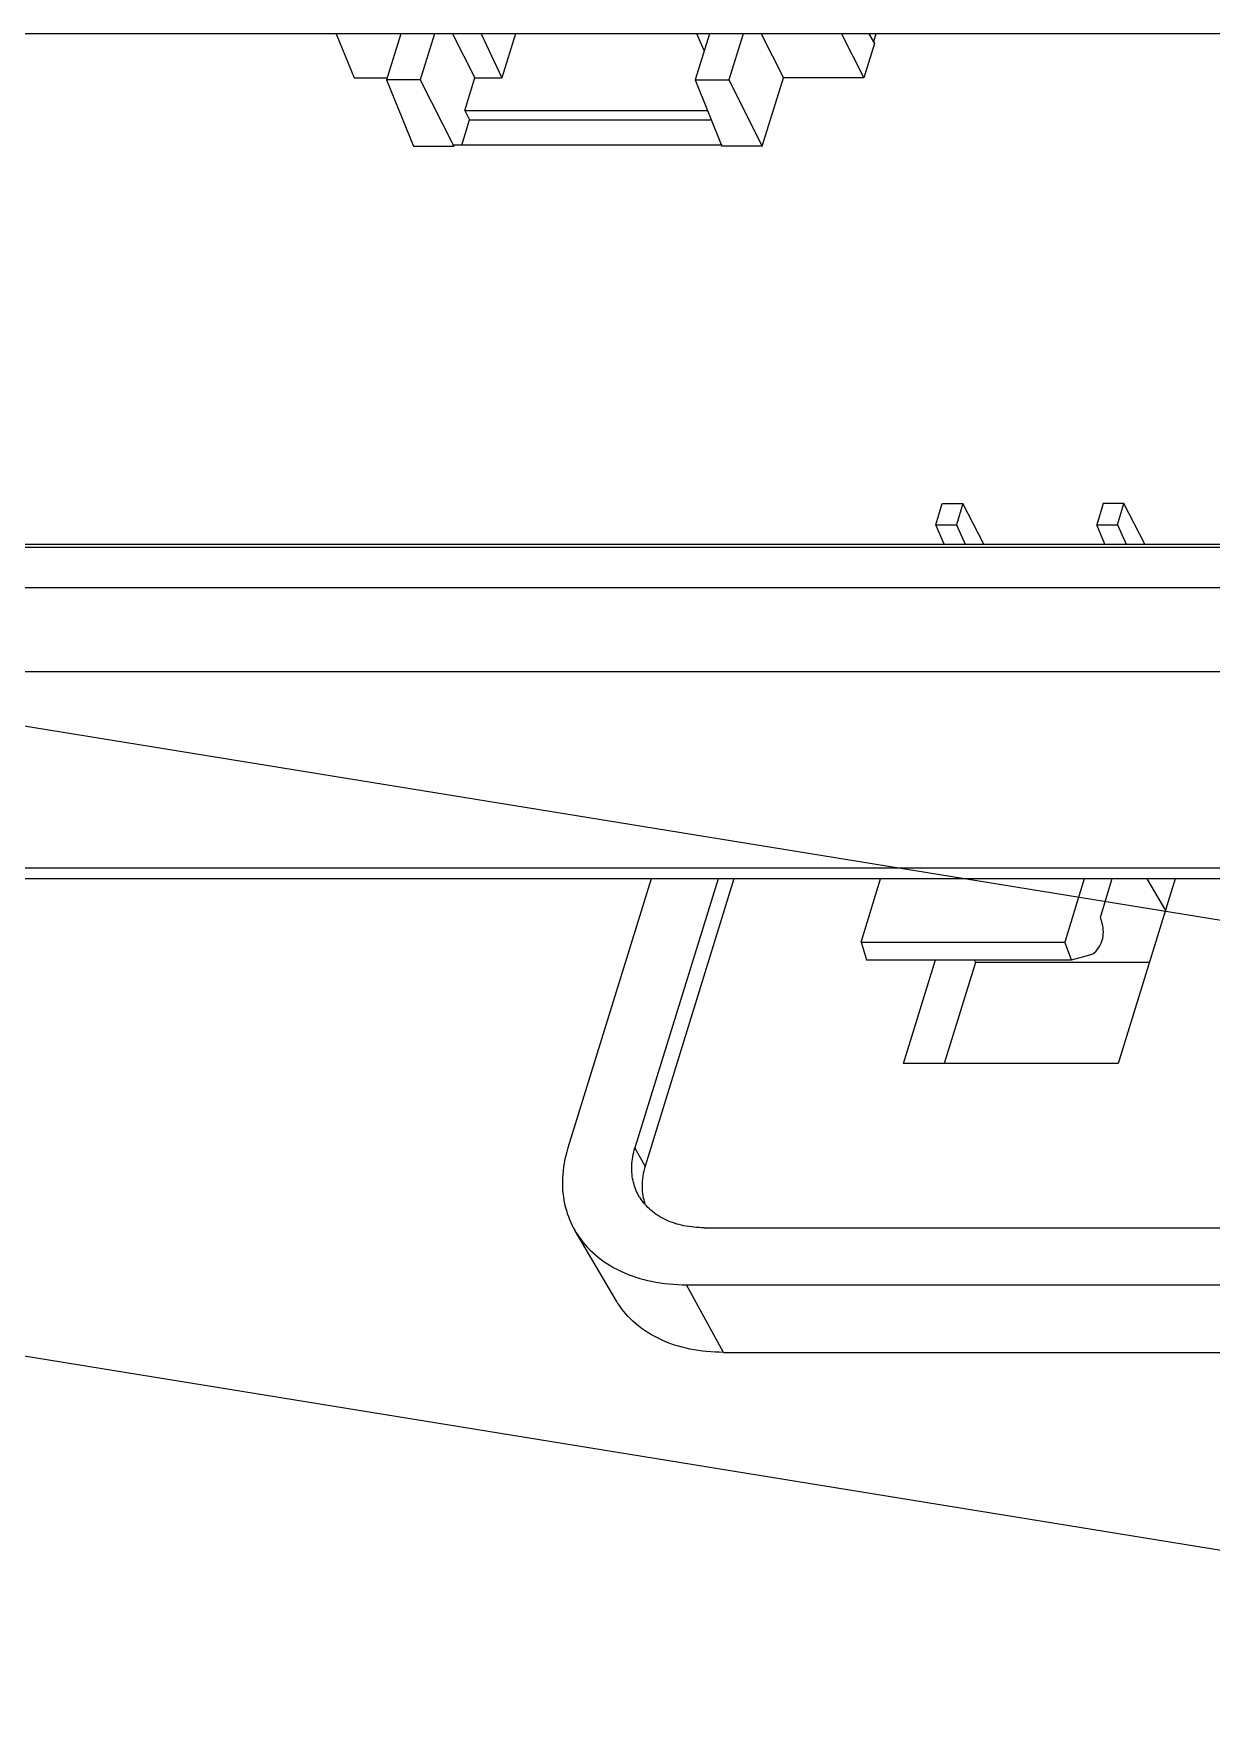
# Model space of a CAD drawing. Extents: x 3002 to 3805, y -1490 to -963.
# Drawn here: x 3118.7 to 3159.1, y -1487.2 to -1429.4 of the extents above; entities that cross this region are included whole.
import ezdxf

# ---------------------------------------------------------------- set-up
doc = ezdxf.new("R2010")
doc.units = 0
doc.header["$LTSCALE"] = 30.734
doc.layers.get('0').update_dxf_attribs({"linetype": 'CONTINUOUS'})
doc.layers.add('6', color=7, linetype='CONTINUOUS')
doc.layers.add('dim', color=3, linetype='CONTINUOUS', lineweight=9)
doc.styles.get("Standard").update_dxf_attribs({"font": 'txt', "width": 0.8})
doc.dimstyles.get("Standard").update_dxf_attribs({"dimtxt": 0.15625, "dimasz": 0.1875, "dimexe": 0.18, "dimexo": 0.0625, "dimgap": 0.09, "dimtad": 0, "dimtih": 1, "dimtoh": 1, "dimdsep": 46, "dimtxsty": 'Standard', "dimcen": 0.09, "dimadec": 0, "dimazin": 0, "dimtp": 0.01, "dimtm": 0.01, "dimtfac": 1, "dimtofl": 0, "dimtmove": 0, "dimatfit": 3, "dimfxl": 1, "dimtolj": 1, "dimarcsym": 0})

msp = doc.modelspace()

# ---------------------------------------------------------------- linework, layer by layer
at = {"color": 7, "linetype": 'Continuous'}
msp.add_line((3229.57, -1429.357), (3056.029, -1429.357), dxfattribs=at)
at = {"layer": '6', "color": 7, "linetype": 'Continuous'}
for p, q in [((3129.097, -1429.357), (3129.713, -1430.87)), ((3131.316, -1429.357), (3130.825, -1430.948)), ((3132.473, -1429.357), (3131.981, -1430.948)), ((3133.092, -1429.357), (3133.858, -1430.87)), ((3134.069, -1429.357), (3134.779, -1430.87)), ((3135.246, -1429.357), (3134.779, -1430.87)), ((3141.909, -1429.357), (3141.417, -1430.948)), ((3141.731, -1429.933), (3141.475, -1429.357)), ((3143.065, -1429.357), (3142.573, -1430.948)), ((3143.684, -1429.357), (3144.45, -1430.87)), ((3146.447, -1429.357), (3147.213, -1430.87)), ((3147.38, -1429.357), (3147.576, -1429.695)), ((3147.549, -1429.648), (3147.639, -1429.357)), ((3147.576, -1429.695), (3147.213, -1430.87)), ((3129.713, -1430.87), (3130.825, -1430.87)), ((3130.825, -1430.948), (3131.75, -1433.22)), ((3131.981, -1430.948), (3130.825, -1430.948)), ((3131.981, -1430.948), (3133.132, -1433.22)), ((3133.51, -1431.996), (3133.858, -1430.87)), ((3133.858, -1430.87), (3134.779, -1430.87)), ((3141.417, -1430.948), (3142.573, -1430.948)), ((3141.417, -1430.948), (3142.342, -1433.22)), ((3142.573, -1430.948), (3143.724, -1433.22)), ((3143.724, -1433.22), (3144.45, -1430.87)), ((3147.213, -1430.87), (3144.45, -1430.87)), ((3133.407, -1433.184), (3133.674, -1432.321)), ((3133.51, -1431.996), (3133.674, -1432.321)), ((3133.51, -1431.996), (3141.844, -1431.996)), ((3133.674, -1432.321), (3141.976, -1432.321)), ((3131.75, -1433.22), (3133.132, -1433.22)), ((3133.132, -1433.22), (3133.143, -1433.184)), ((3142.353, -1433.184), (3133.143, -1433.184)), ((3143.724, -1433.22), (3142.342, -1433.22)), ((3149.682, -1446.225), (3149.907, -1445.495)), ((3149.907, -1445.495), (3150.616, -1445.495)), ((3150.616, -1445.495), (3150.391, -1446.225)), ((3151.33, -1446.887), (3150.616, -1445.495)), ((3155.434, -1445.495), (3155.208, -1446.225)), ((3156.143, -1445.495), (3155.434, -1445.495)), ((3155.917, -1446.225), (3156.143, -1445.495)), ((3156.856, -1446.887), (3156.143, -1445.495)), ((3149.682, -1446.225), (3150.391, -1446.225)), ((3149.966, -1446.887), (3149.682, -1446.225)), ((3150.391, -1446.225), (3150.691, -1446.887)), ((3155.208, -1446.225), (3155.917, -1446.225)), ((3155.492, -1446.887), (3155.208, -1446.225)), ((3155.917, -1446.225), (3156.217, -1446.887)), ((3239.63, -1447.007), (3065.485, -1447.007)), ((3066.22, -1446.887), (3239.963, -1446.887)), ((3065.37, -1448.378), (3238.898, -1448.378)), ((3240.252, -1451.281), (3067.193, -1451.281)), ((3072.461, -1458.006), (3243.225, -1458.006)), ((3243.799, -1458.393), (3073.035, -1458.393)), ((3139.905, -1458.393), (3137.05, -1467.633)), ((3142.208, -1458.393), (3139.352, -1467.633)), ((3142.753, -1458.393), (3139.706, -1468.254)), ((3147.121, -1460.559), (3147.79, -1458.393)), ((3154.779, -1458.393), (3154.11, -1460.559)), ((3155.732, -1458.393), (3155.334, -1459.682)), ((3157.902, -1458.393), (3155.944, -1464.729)), ((3156.933, -1458.393), (3157.566, -1459.481)), ((3155.401, -1459.928), (3155.334, -1459.682)), ((3147.121, -1460.559), (3154.11, -1460.559)), ((3147.121, -1460.559), (3147.307, -1461.172)), ((3154.348, -1461.172), (3154.11, -1460.559)), ((3147.307, -1461.172), (3154.348, -1461.172)), ((3148.576, -1464.729), (3149.675, -1461.172)), ((3151.042, -1461.264), (3149.971, -1464.729)), ((3150.998, -1461.172), (3151.042, -1461.264)), ((3157.015, -1461.264), (3151.042, -1461.264)), ((3154.348, -1461.172), (3155.018, -1460.985)), ((3155.944, -1464.729), (3148.576, -1464.729)), ((3139.706, -1468.254), (3139.352, -1467.633)), ((3138.706, -1472.871), (3137.302, -1470.484)), ((3141.729, -1470.374), (3213.572, -1470.374)), ((3141.124, -1472.333), (3212.966, -1472.333)), ((3142.395, -1474.655), (3141.124, -1472.333)), ((3142.395, -1474.655), (3214.237, -1474.655))]:
    msp.add_line(p, q, dxfattribs=at)
msp.add_arc((3141.46, -1468.963), 1.86, 189.60352, 198.06887, dxfattribs=at)
for centre, major_axis, start_param, end_param in [((3155.23, -1460.19), (-0.012, 0.5), -2.251597, -1.029866), ((3154.917, -1459.495), (-0.036, 1.5), -3.036995, -2.315192)]:
    msp.add_ellipse(centre, major_axis=major_axis, ratio=0.414413, start_param=start_param, end_param=end_param, dxfattribs=at)
for points, start_tangent, end_tangent in [([(3137.05, -1467.633), (3136.865, -1468.684), (3136.968, -1469.677), (3137.302, -1470.485)], (-0.295247, -0.955421), (0.506755, -0.86209)), ([(3139.5, -1469.296), (3139.305, -1468.825), (3139.245, -1468.246), (3139.352, -1467.633)], (-0.506755, 0.86209), (0.295247, 0.955421)), ([(3139.706, -1468.254), (3139.598, -1468.955), (3139.626, -1469.274)], (-0.295247, -0.955421), (0.167671, -0.985843)), ([(3141.729, -1470.374), (3141.03, -1470.305), (3140.411, -1470.102), (3139.903, -1469.775), (3139.528, -1469.343), (3139.5, -1469.296)], (-1, 0), (-0.506755, 0.86209)), ([(3137.302, -1470.485), (3137.351, -1470.565), (3137.993, -1471.306), (3138.865, -1471.865), (3139.925, -1472.214), (3141.124, -1472.333)], (0.506755, -0.86209), (1, 0)), ([(3142.395, -1474.655), (3141.238, -1474.54), (3140.215, -1474.204), (3139.374, -1473.664), (3138.754, -1472.949), (3138.707, -1472.872)], (-1, 0), (-0.506755, 0.86209))]:
    msp.add_spline(points, degree=3, dxfattribs=dict(at, start_tangent=start_tangent, end_tangent=end_tangent))

# ---------------------------------------------------------------- leaders
at = {"layer": 'dim', "color": 4}
for points in [[(3179.696, -1463.107), (3026.039, -1438.15)], [(3190.139, -1486.441), (3026.039, -1459.789)]]:
    msp.add_leader(points, dimstyle='Standard', override={"dimasz": 1.5, "dimexe": 10.0584, "dimexo": 3.4925, "dimdec": 4, "dimzin": 0, "dimcen": 5.0292, "dimtp": 0, "dimtm": 0, "dimtdec": 4, "dimldrblk": 'Dot', "dimtzin": 0}, dxfattribs=at)

doc.saveas('drawing.dxf')
